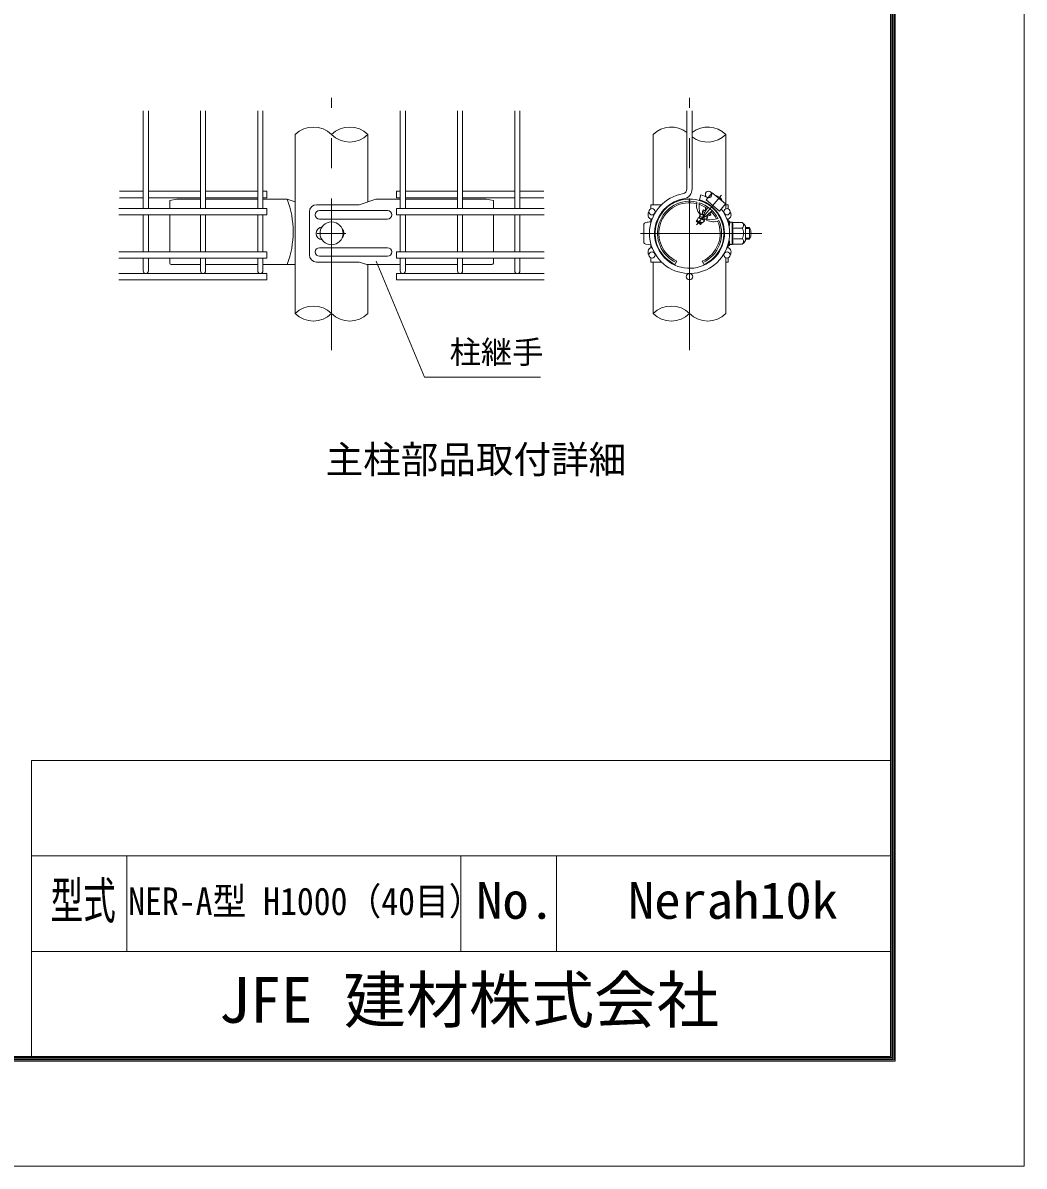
# Model space of a CAD drawing. Units: millimetres at full size; details may follow other scales. Extents: x -4200 to 4200, y -2970 to 2970.
# Drawn here: x 2102 to 4200, y -2970 to -574 of the extents above; entities that cross this region are included whole.
import ezdxf
from ezdxf.enums import TextEntityAlignment as Align

# ---------------------------------------------------------------- set-up
doc = ezdxf.new("R2010")
doc.units = ezdxf.units.MM
doc.header["$LTSCALE"] = 10
doc.linetypes.add('USER1', pattern=[50.8, 31.75, -6.35, 6.35, -6.35])
doc.layers.add('0-0_D-TTL-TXT', color=7, linetype='Continuous')
for name, color, linetype, lineweight in [('0-2_D-STR-DIM', 7, 'Continuous', 13), ('0-4_D-STR2', 7, 'Continuous', 13), ('0-7_D-STR1', 1, 'Continuous', 18), ('0-9_D-BMK', 2, 'USER1', 13), ('0-A_D-STR3', 3, 'Continuous', 13), ('0-C_D-STR-TXT', 7, 'Continuous', 13), ('0-D_D-TTL', 7, 'Continuous', 18)]:
    doc.layers.add(name, color=color, linetype=linetype, lineweight=lineweight)
doc.styles.add('ＭＳ ゴシック', font='')
doc.styles.get('ＭＳ ゴシック').set_extended_font_data('MS Gothic')

msp = doc.modelspace()

# ---------------------------------------------------------------- linework, layer by layer
at = {"layer": '0-2_D-STR-DIM'}
for centre, start, end in [((2710.8, -846.86), 45.18146, 134.81854), ((2787, -846.86), 45.18146, 134.81854), ((2787, -770.17), 225.18146, 314.81854), ((3460.81, -846.86), 52.7739, 134.81854), ((3537.01, -846.86), 45.18146, 127.2261), ((3537.01, -770.17), 232.7739, 314.81854), ((2710.8, -1221.86), 45.18146, 134.81854), ((3460.81, -1221.86), 45.18146, 134.81854), ((2710.8, -1145.17), 225.18146, 314.81854), ((2787, -1145.17), 225.18146, 314.81854), ((3460.81, -1145.17), 225.18146, 314.81854), ((3537.01, -1145.17), 225.18146, 314.81854)]:
    msp.add_arc(centre, 54.05, start, end, dxfattribs=at)
at = {"layer": '0-4_D-STR2'}
for p, q in [((2354.25, -963.39), (2354.25, -758.51)), ((2365.05, -963.39), (2365.05, -758.51)), ((2474.25, -963.39), (2474.25, -758.51)), ((2485.05, -963.39), (2485.05, -758.51)), ((2594.25, -963.39), (2594.25, -758.51)), ((2605.05, -963.39), (2605.05, -758.51)), ((2892.75, -963.39), (2892.75, -758.51)), ((2903.55, -963.39), (2903.55, -758.51)), ((3012.75, -963.39), (3012.75, -758.51)), ((3023.55, -963.39), (3023.55, -758.51)), ((3132.75, -963.39), (3132.75, -758.51)), ((3143.55, -963.39), (3143.55, -758.51)), ((3493.51, -922.11), (3493.51, -758.51)), ((3504.31, -922.11), (3504.31, -758.51)), ((2304.3, -927.28), (2354.25, -927.28)), ((2365.05, -927.28), (2474.25, -927.28)), ((2485.05, -927.28), (2594.25, -927.28)), ((2605.05, -927.28), (2613.15, -927.28)), ((2613.15, -940.78), (2613.15, -927.28)), ((2892.75, -927.28), (2884.65, -927.28)), ((2884.65, -940.78), (2884.65, -927.28)), ((3012.75, -927.28), (2903.55, -927.28)), ((3132.75, -927.28), (3023.55, -927.28)), ((3193.5, -927.28), (3143.55, -927.28)), ((2304.3, -940.78), (2354.25, -940.78)), ((2365.05, -940.78), (2474.25, -940.78)), ((2485.05, -940.78), (2594.25, -940.78)), ((2605.05, -940.78), (2613.15, -940.78)), ((2892.75, -940.78), (2884.65, -940.78)), ((3012.75, -940.78), (2903.55, -940.78)), ((3132.75, -940.78), (3023.55, -940.78)), ((3193.5, -940.78), (3143.55, -940.78)), ((3519.82, -945.37), (3522.91, -935.02)), ((2303.55, -963.39), (2613.15, -963.39)), ((2303.55, -976.89), (2613.15, -976.89)), ((2354.25, -1054.14), (2354.25, -976.89)), ((2365.05, -1054.14), (2365.05, -976.89)), ((2474.25, -1054.14), (2474.25, -976.89)), ((2485.05, -1054.14), (2485.05, -976.89)), ((2594.25, -1054.14), (2594.25, -976.89)), ((2605.05, -1054.14), (2605.05, -976.89)), ((2613.15, -963.39), (2613.15, -976.89)), ((3194.25, -963.39), (2884.65, -963.39)), ((2884.65, -963.39), (2884.65, -976.89)), ((3194.25, -976.89), (2884.65, -976.89)), ((2892.75, -1054.14), (2892.75, -976.89)), ((2903.55, -1054.14), (2903.55, -976.89)), ((3012.75, -1054.14), (3012.75, -976.89)), ((3023.55, -1054.14), (3023.55, -976.89)), ((3132.75, -1054.14), (3132.75, -976.89)), ((3143.55, -1054.14), (3143.55, -976.89)), ((2303.55, -1054.14), (2613.15, -1054.14)), ((2303.55, -1067.64), (2613.15, -1067.64)), ((2354.25, -1094.11), (2354.25, -1067.64)), ((2365.05, -1094.11), (2365.05, -1067.64)), ((2474.25, -1094.11), (2474.25, -1067.64)), ((2485.05, -1094.11), (2485.05, -1067.64)), ((2594.25, -1094.11), (2594.25, -1067.64)), ((2605.05, -1094.11), (2605.05, -1067.64)), ((2613.15, -1054.14), (2613.15, -1067.64)), ((3194.25, -1054.14), (2884.65, -1054.14)), ((2884.65, -1054.14), (2884.65, -1067.64)), ((3194.25, -1067.64), (2884.65, -1067.64)), ((2892.75, -1094.11), (2892.75, -1067.64)), ((2903.55, -1094.11), (2903.55, -1067.64)), ((3012.75, -1094.11), (3012.75, -1067.64)), ((3023.55, -1094.11), (3023.55, -1067.64)), ((3132.75, -1094.11), (3132.75, -1067.64)), ((3143.55, -1094.11), (3143.55, -1067.64)), ((2303.55, -1099.51), (2613.15, -1099.51)), ((2613.15, -1099.51), (2613.15, -1113.01)), ((3194.25, -1099.51), (2884.65, -1099.51)), ((2884.65, -1099.51), (2884.65, -1113.01)), ((2303.55, -1113.01), (2613.15, -1113.01)), ((3194.25, -1113.01), (2884.65, -1113.01))]:
    msp.add_line(p, q, dxfattribs=at)
for centre in [(3538.86, -934.03), (3420.32, -970.14), (3577.5, -970.14), (3420.32, -1060.89), (3577.5, -1060.89), (3498.91, -1106.26)]:
    msp.add_circle(centre, 6.75, dxfattribs=at)
for centre, radius, start, end in [((3498.91, -1015.51), 84, 99.83934, 37.62637), ((3482.71, -922.11), 10.8, 279.83934, 0), ((3482.71, -922.11), 21.6, 279.83934, 0), ((3498.91, -1015.51), 73.2, 99.83934, 73.39579), ((3498.91, -1015.51), 84, 62.37363, 73.39579), ((2359.65, -1094.11), 5.4, 180, 0), ((2479.65, -1094.11), 5.4, 180, 0), ((2599.65, -1094.11), 5.4, 180, 0), ((2898.15, -1094.11), 5.4, 180, 0), ((3018.15, -1094.11), 5.4, 180, 0), ((3138.15, -1094.11), 5.4, 180, 0)]:
    msp.add_arc(centre, radius, start, end, dxfattribs=at)
at = {"layer": '0-7_D-STR1'}
for p, q in [((2672.7, -808.51), (2672.7, -1183.51)), ((2825.1, -949.24), (2825.1, -808.51)), ((3422.71, -808.51), (3422.71, -955.51)), ((3575.11, -963.83), (3575.11, -808.51)), ((3422.71, -1075.51), (3422.71, -1183.51)), ((3575.11, -1183.51), (3575.11, -1067.2)), ((2825.1, -1183.51), (2825.1, -1080.97))]:
    msp.add_line(p, q, dxfattribs=at)
at = {"layer": '0-9_D-BMK'}
for p, q in [((2748.9, -1260.2), (2748.9, -731.83)), ((3498.91, -1260.2), (3498.91, -731.83)), ((3566.13, -935.4), (3513.71, -997.87)), ((2718.9, -1015.51), (2778.9, -1015.51)), ((3650.55, -1015.51), (3396.43, -1015.51))]:
    msp.add_line(p, q, dxfattribs=at)
at = {"layer": '0-A_D-STR3'}
for p, q in [((3546.63, -930.63), (3534.1, -945.57)), ((2424.9, -943.51), (2409.9, -946.51)), ((2409.9, -946.51), (2409.9, -963.39)), ((2424.9, -943.51), (2474.25, -943.51)), ((2485.05, -943.51), (2594.25, -943.51)), ((2605.05, -943.51), (2656.17, -943.51)), ((2656.17, -943.51), (2672.7, -949.24)), ((2806.97, -955.51), (2717.44, -955.51)), ((2841.64, -943.51), (2806.97, -955.51)), ((2892.75, -943.51), (2841.64, -943.51)), ((3012.75, -943.51), (2903.55, -943.51)), ((3072.9, -943.51), (3023.55, -943.51)), ((3072.9, -943.51), (3087.9, -946.51)), ((3087.9, -946.51), (3087.9, -963.39)), ((3440.12, -955.51), (3417.91, -955.51)), ((3417.91, -963.83), (3417.91, -955.51)), ((3459.11, -955.51), (3456.98, -955.51)), ((3534.1, -945.57), (3561.68, -968.71)), ((3538.12, -953.7), (3538.12, -955.13)), ((3553.74, -935.91), (3553.55, -936.44)), ((3567.78, -947.69), (3567.29, -947.97)), ((3575.11, -955.51), (3579.91, -955.51)), ((3579.91, -963.83), (3579.91, -955.51)), ((2409.9, -976.89), (2409.9, -1054.14)), ((2702.44, -970.51), (2702.44, -1060.51)), ((2865.9, -967.51), (2723.67, -967.51)), ((3087.9, -976.89), (3087.9, -1054.14)), ((3519.83, -982.28), (3519.84, -979.69)), ((3523.09, -974.83), (3519.84, -979.69)), ((3521.19, -974.95), (3520.16, -975.4)), ((3533.14, -985.59), (3520.32, -979.7)), ((3527.74, -977.69), (3523, -975.05)), ((3528.18, -976.76), (3525.43, -975.6)), ((3528.61, -975.87), (3526.09, -974.82)), ((3526.11, -969.95), (3526.1, -974.8)), ((3526.11, -969.95), (3528.42, -966.49)), ((3530.56, -972.08), (3526.47, -969.78)), ((3526.68, -980.08), (3528.98, -982.01)), ((3532.14, -969.3), (3528.4, -966.87)), ((3532.73, -968.3), (3528.42, -966.49)), ((3532.42, -967.28), (3531.86, -967.94)), ((3536.61, -982.64), (3531.9, -980.02)), ((3532.52, -960.82), (3532.51, -967.32)), ((3533.17, -967.59), (3532.51, -967.32)), ((3535.84, -979.98), (3533.38, -978.94)), ((3536.39, -979.11), (3534.32, -978.25)), ((3536.46, -979.24), (3535.84, -979.98)), ((3535.84, -979.98), (3536.88, -982.79)), ((3541.53, -978.37), (3536.46, -979.24)), ((3541.61, -978.29), (3537.32, -975.88)), ((3543.27, -976.51), (3539.48, -974.05)), ((3541.53, -978.37), (3543.39, -976.61)), ((3542.27, -972.31), (3541.68, -972.06)), ((3542.85, -971.62), (3541.94, -972.7)), ((3541.94, -972.7), (3543.39, -976.61)), ((3542.85, -971.62), (3542.36, -971.42)), ((3545.34, -971.17), (3542.87, -971.59)), ((3550.85, -963.94), (3549.46, -964.25)), ((2865.9, -985.51), (2723.67, -985.51)), ((3403.51, -996.01), (3403.51, -1035.01)), ((3417.91, -993.26), (3417.91, -985.51)), ((3417.91, -991.51), (3417.91, -993.26)), ((3514.02, -988.33), (3513.06, -989.55)), ((3521.88, -997.02), (3513.07, -989.63)), ((3524.02, -993.86), (3513.71, -989.57)), ((3513.73, -988.76), (3514.02, -988.33)), ((3513.73, -988.76), (3513.73, -989.55)), ((3514.02, -988.33), (3518.04, -982.3)), ((3525.58, -992.99), (3514.06, -988.35)), ((3523.44, -994.55), (3514.41, -990.75)), ((3529.95, -988.78), (3517.86, -982.83)), ((3529.63, -987.17), (3518.04, -982.3)), ((3519.83, -982.28), (3519.35, -982.85)), ((3530.21, -986.49), (3519.9, -982.19)), ((3521.88, -997.02), (3523.86, -995.15)), ((3523.63, -994.53), (3523.86, -995.15)), ((3524.25, -993.79), (3523.71, -994.43)), ((3525.51, -993.57), (3524.25, -993.79)), ((3525.51, -993.57), (3527.36, -991.82)), ((3530.37, -988.97), (3527.36, -991.82)), ((3533.52, -985.97), (3530.35, -986.51)), ((3536.88, -982.79), (3533.52, -985.97)), ((3534.98, -986.52), (3534.72, -987.61)), ((3579.91, -993.26), (3579.91, -985.51)), ((3581.31, -994.71), (3580.78, -996.71)), ((3581.41, -990.01), (3581.41, -993.94)), ((3581.41, -990.01), (3582.91, -990.01)), ((3582.81, -994.71), (3581.51, -999.6)), ((3582.01, -1002.01), (3583.17, -992.53)), ((3582.01, -1002.01), (3582.01, -1003.25)), ((3582.91, -990.01), (3582.91, -993.94)), ((3588.48, -992.26), (3583.47, -992.26)), ((3588.6, -1015.51), (3588.6, -992.34)), ((3608.99, -1004.26), (3588.6, -1004.26)), ((3588.9, -993), (3588.76, -992.49)), ((3608.99, -993), (3588.9, -993)), ((3616.51, -1000.51), (3616.51, -1030.51)), ((3616.51, -1003.51), (3624.91, -1003.51)), ((3616.51, -1005.54), (3625.88, -1005.54)), ((3624.91, -1003.51), (3624.91, -1027.51)), ((3582.01, -1027.78), (3582.01, -1029.01)), ((3582.01, -1029.01), (3583.17, -1038.5)), ((3588.6, -1015.51), (3588.6, -1038.69)), ((3608.99, -1026.77), (3588.6, -1026.77)), ((3616.51, -1025.48), (3625.88, -1025.48)), ((3616.51, -1027.51), (3624.91, -1027.51)), ((2865.9, -1045.51), (2723.67, -1045.51)), ((3417.91, -1045.51), (3417.91, -1037.76)), ((3417.91, -1037.76), (3417.91, -1039.51)), ((3579.91, -1045.51), (3579.91, -1037.76)), ((3581.31, -1036.32), (3580.78, -1034.32)), ((3582.81, -1036.32), (3581.51, -1031.43)), ((3582.91, -1037.09), (3582.91, -1041.01)), ((3588.41, -1038.76), (3583.47, -1038.76)), ((3608.99, -1038.03), (3588.9, -1038.03)), ((2409.9, -1067.64), (2409.9, -1077.97)), ((2806.97, -1075.51), (2717.44, -1075.51)), ((2865.9, -1063.51), (2723.67, -1063.51)), ((2822.72, -1080.97), (2806.97, -1075.51)), ((3087.9, -1067.64), (3087.9, -1077.97)), ((3417.91, -1075.51), (3417.91, -1067.19)), ((3440.12, -1075.51), (3417.91, -1075.51)), ((3459.11, -1075.51), (3456.98, -1075.51)), ((3468.91, -1080.97), (3472.16, -1073.88)), ((3528.91, -1080.97), (3525.66, -1073.88)), ((3575.11, -1075.51), (3579.91, -1075.51)), ((3579.91, -1075.51), (3579.91, -1067.19)), ((2474.25, -1080.97), (2412.9, -1080.97)), ((2594.25, -1080.97), (2485.05, -1080.97)), ((2672.7, -1080.97), (2605.05, -1080.97)), ((2822.72, -1080.97), (2892.75, -1080.97)), ((2903.55, -1080.97), (3012.75, -1080.97)), ((3023.55, -1080.97), (3084.9, -1080.97))]:
    msp.add_line(p, q, dxfattribs=at)
for points in [[(3546.63, -930.63), (3574.21, -953.77), (3561.68, -968.71)], [(3526.09, -974.82), (3525.43, -975.6), (3523.09, -974.83)], [(3530.35, -986.51), (3529.73, -987.25), (3530.37, -988.97)], [(3581.41, -1037.09), (3581.41, -1041.01), (3582.91, -1041.01)]]:
    msp.add_lwpolyline(points, dxfattribs=at)
msp.add_circle((2748.9, -1015.51), 24, dxfattribs=at)
for centre, radius, start, end in [((2469.52, -1012.24), 198.9, 339.78603, 20.21397), ((2717.44, -970.51), 15, 90, 180), ((3498.91, -1015.51), 72, 294.62432, 245.37568), ((3498.91, -1015.51), 67.2, 76.51477, 245.37568), ((3498.91, -1015.51), 64.2, 76.39388, 245.37568), ((3542.86, -957.14), 29.13, 166.14552, 218.81508), ((3578.13, -958.35), 59.31, 173.19065, 196.25963), ((3498.91, -1015.51), 64.2, 54.62674, 71.81465), ((3498.91, -1015.51), 67.2, 27.59553, 72.40447), ((3549.04, -955.77), 20.41, 20.1954, 79.8046), ((2723.67, -976.51), 9, 90, 270), ((2865.9, -976.51), 9, 270, 90), ((3421.66, -976.51), 9.75, 145.52206, 247.38014), ((3416.37, -976.51), 9.13, 9.9641, 11.59585), ((3614.21, -1017.61), 95.24, 143.32909, 156.79151), ((3476.82, -902.32), 95.24, 303.20849, 316.67091), ((3498.91, -1015.51), 64.2, 28.18535, 45.37326), ((3581.45, -976.51), 9.13, 168.40415, 170.0359), ((3576.16, -976.51), 9.75, 292.61986, 34.47794), ((2730.2, -1015.51), 13.5, 94.99037, 265.00963), ((2761.47, -1015.51), 13.5, 314.07965, 45.92035), ((3416.37, -976.51), 9.13, 279.7159, 299.45512), ((3498.91, -1015.51), 64.2, 294.62432, 23.60612), ((3498.91, -1015.51), 67.2, 294.62432, 23.48523), ((3548.76, -962.09), 29.13, 241.18492, 293.85448), ((3541.45, -927.57), 59.31, 263.74037, 286.80935), ((3581.45, -976.51), 9.13, 240.54488, 260.2841), ((3578.41, -993.94), 3, 345.11181, 0), ((3584.41, -1000.37), 3, 165.11181, 171.06848), ((3580.29, -1003.32), 1.71, 2.43295, 14.61313), ((3579.91, -993.94), 3, 345.11181, 0), ((3583.47, -992.56), 0.3, 90, 173), ((3588.48, -992.56), 0.3, 15, 90), ((3573.96, -998.63), 15.97, 339.37322, 22.7756), ((3526.34, -1015.51), 63.57, 0, 10.20031), ((3605.94, -998.63), 6.4, 298.45309, 61.54691), ((3591.72, -1015.51), 20.62, 0, 33.09348), ((3596.18, -1013.28), 24, 32.13463, 57.68315), ((3602.41, -1015.51), 25.5, 331.92751, 28.07249), ((3580.29, -1027.71), 1.71, 345.38687, 357.56705), ((3573.96, -1032.4), 15.97, 337.2244, 20.62678), ((3526.34, -1015.51), 63.57, 349.79969, 0), ((3591.72, -1015.51), 20.62, 326.90652, 0), ((3605.94, -1032.4), 6.4, 298.45309, 61.54691), ((2723.67, -1054.51), 9, 90, 270), ((2865.9, -1054.51), 9, 270, 90), ((3421.66, -1054.51), 9.75, 112.61986, 214.47794), ((3416.37, -1054.51), 9.13, 60.54488, 80.2841), ((3581.45, -1054.51), 9.13, 99.7159, 119.45512), ((3576.16, -1054.51), 9.75, 325.52206, 67.38014), ((3578.41, -1037.09), 3, 360, 14.88819), ((3584.41, -1030.66), 3, 188.93152, 194.88819), ((3579.91, -1037.09), 3, 360, 14.88819), ((3583.47, -1038.46), 0.3, 187, 270), ((3588.41, -1038.46), 0.3, 270, 337.2244), ((3596.18, -1017.75), 24, 302.31685, 327.86537), ((2412.9, -1077.97), 3, 180, 270), ((2717.44, -1060.51), 15, 180, 270), ((3084.9, -1077.97), 3, 270, 0), ((3416.37, -1054.51), 9.13, 348.40415, 350.0359), ((3581.45, -1054.51), 9.13, 189.9641, 191.59585), ((3581.45, -1054.51), 9.13, 189.9641, 191.59585)]:
    msp.add_arc(centre, radius, start, end, dxfattribs=at)
for centre, start_param, end_param in [((3417.91, -996.01), 1.5707963, 3.1415927), ((3417.91, -1035.01), 3.1415927, 4.712389)]:
    msp.add_ellipse(centre, major_axis=(14.4, 0), ratio=0.3125, start_param=start_param, end_param=end_param, dxfattribs=at)
at = {"layer": '0-C_D-STR-TXT'}
msp.add_lwpolyline([(3186.86, -1316.63), (2943.3, -1316.63), (2842.58, -1073.42)], dxfattribs=at)
at = {"layer": '0-D_D-TTL'}
for p, q in [((2120, -2120), (2120, -2740)), ((2120, -2120), (3920, -2120)), ((2120, -2320), (3920, -2320)), ((2320, -2320), (2320, -2520)), ((3020, -2320), (3020, -2520)), ((3220, -2320), (3220, -2520)), ((2120, -2520), (3920, -2520))]:
    msp.add_line(p, q, dxfattribs=at)
at = {"layer": '0-D_D-TTL', "color": 2}
msp.add_lwpolyline([(-4200, 2970), (4200, 2970), (4200, -2970), (-4200, -2970)], close=True, dxfattribs=at)
at = {"layer": '0-D_D-TTL'}
for points in [[(-3930, 2750), (3930, 2750), (3930, -2750), (-3930, -2750)], [(-3927.5, 2747.5), (3927.5, 2747.5), (3927.5, -2747.5), (-3927.5, -2747.5)], [(-3925, 2745), (3925, 2745), (3925, -2745), (-3925, -2745)], [(-3922.5, 2742.5), (3922.5, 2742.5), (3922.5, -2742.5), (-3922.5, -2742.5)], [(-3920, 2740), (3920, 2740), (3920, -2740), (-3920, -2740)]]:
    msp.add_lwpolyline(points, close=True, dxfattribs=at)

# ---------------------------------------------------------------- texts
at = {"layer": '0-0_D-TTL-TXT', "style": 'ＭＳ ゴシック'}
for s, height, p in [('主柱部品取付詳細', 57.7, (2736.5, -1535.36)), ('JFE 建材株式会社', 96.19, (2512.38, -2698.5))]:
    msp.add_text(s, height=height, dxfattribs=at).set_placement(p, align=Align.BOTTOM_LEFT)
for s, height, width, p in [('型式', 76.98, 0.65, (2160.27, -2474.8)), ('Nerah10k', 76.98, 1.05, (3370, -2474.8)), ('NER-A型 H1000（40目）', 57.7, 0.9, (2322.8, -2461.1)), ('No.', 76.98, 1.05, (3052, -2474.8))]:
    msp.add_text(s, height=height, dxfattribs=dict(at, width=width)).set_placement(p, align=Align.BOTTOM_LEFT)
at = {"layer": '0-C_D-STR-TXT', "style": 'ＭＳ ゴシック'}
msp.add_text('柱継手', height=48.09, dxfattribs=at).set_placement((2996.25, -1302.77), align=Align.BOTTOM_LEFT)

doc.saveas('drawing.dxf')
